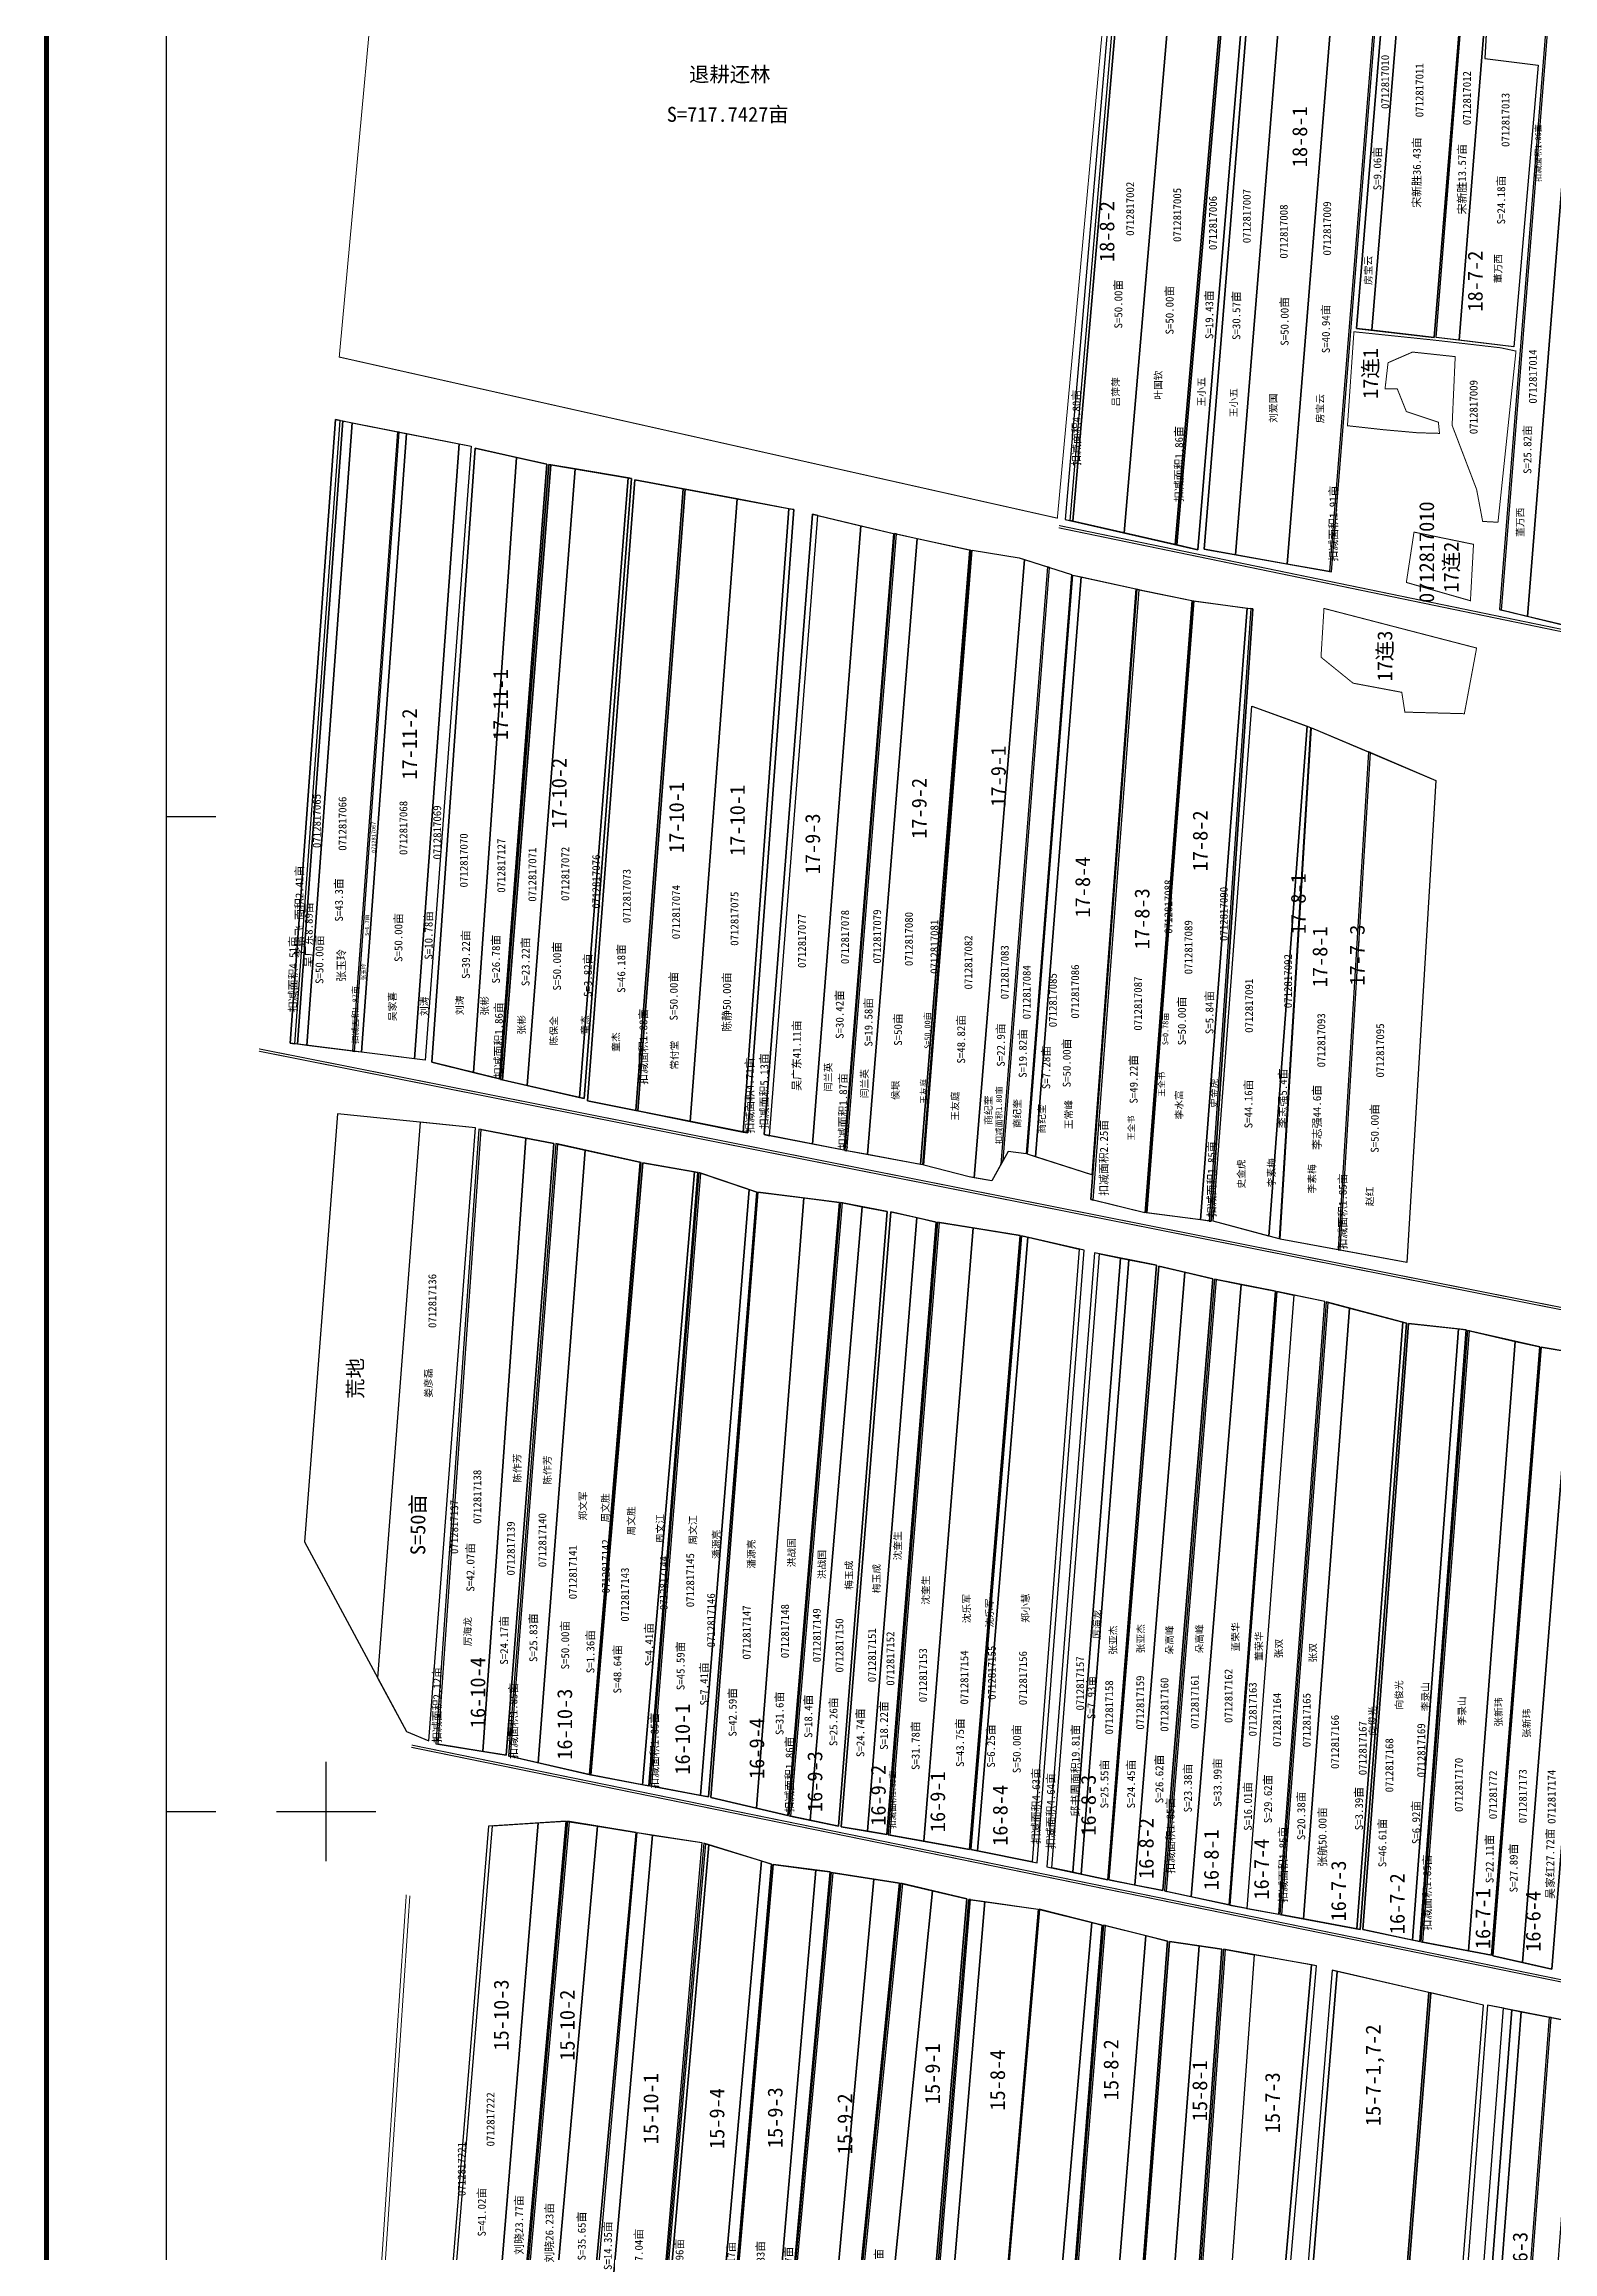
# Model space of a CAD drawing. Extents: x 550643 to 555965, y 4983083 to 4988629.
# Drawn here: x 550716 to 552233, y 4984558 to 4986776 of the extents above; entities that cross this region are included whole.
import ezdxf
from ezdxf.enums import TextEntityAlignment as Align

# ---------------------------------------------------------------- set-up
doc = ezdxf.new("R2010")
doc.units = 0
doc.header["$LTSCALE"] = 10
for name, color, linetype in [('2021新职工', 7, 'CONTINUOUS'), ('2022年', 1, 'CONTINUOUS'), ('JMD', 6, 'CONTINUOUS'), ('TK', 7, 'CONTINUOUS'), ('四支', 7, 'CONTINUOUS'), ('地级编号', 1, 'CONTINUOUS'), ('扣减面积', 2, 'CONTINUOUS'), ('权属界限', 7, 'CONTINUOUS'), ('注记', 1, 'CONTINUOUS'), ('经营地', 6, 'CONTINUOUS'), ('职工姓名', 1, 'CONTINUOUS'), ('身份地', 1, 'CONTINUOUS'), ('身份地面积', 1, 'CONTINUOUS'), ('退耕还林', 7, 'CONTINUOUS')]:
    doc.layers.add(name, color=color, linetype=linetype)
doc.styles.add('宋体', font='SimSun.ttf')

msp = doc.modelspace()

# ---------------------------------------------------------------- linework, layer by layer
at = {"layer": '2021新职工', "color": 5, "linetype": 'Continuous', "flags": 128}
msp.add_lwpolyline([(551802.5, 4986934.8), (551805.5, 4986934.1), (551750.6, 4986296.6), (551747.7, 4986297.3)], close=True, dxfattribs=at)
at = {"layer": '2021新职工', "color": 4, "linetype": 'Continuous', "flags": 128}
for points in [[(551805.5, 4986934.1), (551856.8, 4986922.6), (551801.9, 4986284.9), (551750.6, 4986296.6)], [(551014.1, 4986397.9), (551016.6, 4986397.4), (550971, 4985771.1), (550968.5, 4985771.4)], [(551133.6, 4986374.4), (551145.8, 4986372), (551099.5, 4985755.1), (551088.7, 4985756.4)], [(551191.3, 4986360.6), (551149.6, 4986369.9), (551106.2, 4985753), (551147.9, 4985742.7)], [(551150, 4985687), (551094.6, 4985692.7), (551051.7, 4985134.3), (551080.7, 4985080.4), (551103, 4985071)], [(551155.7, 4985685.4), (551200.6, 4985676.8), (551157.3, 4985060.5), (551112.4, 4985067.8)], [(551777.3, 4985560.4), (551798.3, 4985556.2), (551750.4, 4984939), (551729.4, 4984943.6)], [(551798.3, 4985556.2), (551806.8, 4985554.5), (551758.8, 4984937.2), (551750.4, 4984939)], [(552149.2, 4985483.1), (552195.2, 4985472.5), (552148.3, 4984860), (552102.2, 4984868.8)], [(551783.2, 4984885.4), (551823.8, 4984875.3), (551774.3, 4984257.8), (551733.6, 4984266.9)], [(552163.4, 4984805.6), (552110.4, 4984817.8), (552061.3, 4984200.9), (552114.4, 4984188.5)]]:
    msp.add_lwpolyline(points, close=True, dxfattribs=at)
for points, elevation in [([(552138, 4985485), (552145.7, 4985484.2), (552099.2, 4984869.4), (552092, 4984870.9)], 285.9), ([(551769.4, 4984888.6), (551779.9, 4984886), (551730.6, 4984267.5), (551716.4, 4984270.1)], 286.1)]:
    msp.add_lwpolyline(points, close=True, dxfattribs=dict(at, elevation=elevation))
at = {"layer": '2021新职工', "color": 5, "linetype": 'Continuous', "elevation": 286.5, "flags": 128}
msp.add_lwpolyline([(552183.2, 4984802.4), (552191.7, 4984800.7), (552144.6, 4984184.4), (552136.2, 4984186.1)], close=True, dxfattribs=at)
at = {"layer": '2022年', "color": 4, "linetype": 'Continuous', "flags": 128}
for points, elevation in [([(552017.3, 4986888.4), (552059.5, 4986879.9), (552008.4, 4986246), (551965.8, 4986253.6)], 285.1), ([(552067.5, 4986879.4), (552082.8, 4986876.3), (552050.9, 4986488.5), (552035.5, 4986490.2)], 285.2), ([(551593.6, 4985596.8), (551613, 4985592.4), (551563.5, 4984976.8), (551544, 4984980.2)], 285.7), ([(551698.7, 4985578.6), (551705.3, 4985577.1), (551654.8, 4984960.5), (551648.1, 4984961.8)], 285.8), ([(552087.7, 4985490.6), (552138, 4985485), (552092, 4984870.9), (552041.9, 4984881.4)], 285.9)]:
    msp.add_lwpolyline(points, close=True, dxfattribs=dict(at, elevation=elevation))
for points in [[(552086.3, 4985551.8), (552019, 4985564.1), (552049.6, 4986064.1), (552115.3, 4986036.2)], [(551616.3, 4985592), (551650.2, 4985586.6), (551600.7, 4984970.2), (551566.8, 4984976.2)], [(551650.2, 4985586.6), (551697.5, 4985579), (551646.7, 4984962), (551600.7, 4984970.2)], [(552082.1, 4985491.7), (552085.8, 4985490.7), (552039.4, 4984881.6), (552035.9, 4984882.3)]]:
    msp.add_lwpolyline(points, close=True, dxfattribs=at)
at = {"layer": 'TK', "linetype": 'Continuous'}
for p, q in [((550839, 4986000), (550889, 4986000)), ((551000, 4984950), (551000, 4985050)), ((550839, 4985000), (550889, 4985000)), ((550950, 4985000), (551050, 4985000))]:
    msp.add_line(p, q, dxfattribs=at)
at = {"layer": 'TK', "linetype": 'Continuous', "const_width": 5, "flags": 128}
msp.add_lwpolyline([(550719, 4983266), (555959, 4983266), (555959, 4988506), (550719, 4988506)], close=True, dxfattribs=at)
at = {"layer": 'TK', "linetype": 'Continuous', "flags": 128}
msp.add_lwpolyline([(550839, 4983386), (555839, 4983386), (555839, 4988386), (550839, 4988386)], close=True, dxfattribs=at)
at = {"layer": '四支', "color": 4, "linetype": 'Continuous', "const_width": 1, "flags": 128}
for points, elevation in [([(552555.2, 4986120.9), (551736.2, 4986290)], 286.7), ([(552555.4, 4986123.3), (551736.5, 4986292.3)], 286.6), ([(552490.7, 4985454.8), (550932.3, 4985764.1)], 286.8), ([(552491, 4985457), (550932.5, 4985766.4)], 286.9), ([(552449.6, 4984786.3), (551085.5, 4985064.6)], 287.3), ([(552449.8, 4984788.5), (551086, 4985066.8)], 287.3), ([(551045.7, 4984397.8), (551080.5, 4984916.6)], 289.4), ([(551049.3, 4984397), (551084.1, 4984915.6)], 288.7)]:
    msp.add_lwpolyline(points, dxfattribs=dict(at, elevation=elevation))
at = {"layer": '扣减面积', "color": 3, "linetype": 'Continuous', "flags": 128}
for points in [[(551802.5, 4986934.8), (551797.6, 4986935.9), (551742.8, 4986298.4), (551747.7, 4986297.3)], [(551908, 4986911), (551909.9, 4986910.6), (551855.1, 4986272.8), (551853.2, 4986273.2)], [(552061.5, 4986879.5), (552059.5, 4986879.9), (552008.4, 4986246), (552010.3, 4986245.6)], [(552232.6, 4986850.5), (552230.7, 4986851), (552179.4, 4986207.8), (552181.3, 4986207.4)], [(551014.1, 4986397.9), (551009.4, 4986398.8), (550963.7, 4985772), (550968.5, 4985771.4)], [(551073.5, 4986386.2), (551071.6, 4986386.6), (551026.3, 4985764.2), (551028.3, 4985763.9)], [(551225.8, 4986353.3), (551223.8, 4986353.6), (551175.3, 4985735.7), (551177.3, 4985735.3)], [(551360.7, 4986328.8), (551358.7, 4986329.2), (551311.3, 4985704.4), (551313.2, 4985704)], [(551470, 4986308.3), (551465, 4986309.2), (551419, 4985682.8), (551423.9, 4985681.9)], [(551494.2, 4986302.4), (551488.8, 4986303.6), (551440.1, 4985680.2), (551445.5, 4985679.1)], [(551573.2, 4986283.9), (551571.3, 4986284.3), (551521.4, 4985664.4), (551523.4, 4985664)], [(551726.9, 4986250.1), (551725, 4986250.7), (551678.1, 4985650.1), (551680.4, 4985654.4)], [(551817.1, 4986227.8), (551814.7, 4986228.3), (551768.5, 4985615.1), (551770.9, 4985614.5)], [(551931.3, 4986208.7), (551929.3, 4986208.9), (551887.6, 4985593.4), (551889.6, 4985593.2)], [(552049.6, 4986064.1), (552047.6, 4986064.9), (552017, 4985564.5), (552019, 4985564.1)], [(551155.7, 4985685.4), (551153.5, 4985685.8), (551110.1, 4985068.1), (551112.4, 4985067.8)], [(551232.7, 4985670.8), (551230.7, 4985671.2), (551183.4, 4985055.9), (551185.4, 4985055.4)], [(551376.7, 4985641.6), (551374.7, 4985642.2), (551325.3, 4985025.8), (551327.3, 4985025.4)], [(551519, 4985611.6), (551517.1, 4985612), (551465.1, 4984995.7), (551467.1, 4984995.3)], [(551616.3, 4985592), (551614.3, 4985592.3), (551564.8, 4984976.5), (551566.8, 4984976.2)], [(551761.8, 4985564.1), (551756.9, 4985565.2), (551709.6, 4984949.6), (551714.6, 4984948.6)], [(551777.3, 4985560.4), (551772.3, 4985561.4), (551724.4, 4984944.6), (551729.4, 4984943.6)], [(551894.8, 4985534.5), (551892.8, 4985534.9), (551842.6, 4984920.2), (551844.6, 4984919.8)], [(552007, 4985511.6), (552005, 4985512.1), (551958.4, 4984896.6), (551960.4, 4984896.2)], [(552149.2, 4985483.1), (552147.2, 4985483.5), (552100.2, 4984869.2), (552102.2, 4984868.8)], [(551167.2, 4984985.6), (551163.2, 4984985.4), (551114.5, 4984390.1), (551118.4, 4984389.3)], [(551244.5, 4984989.8), (551242.6, 4984990.2), (551188, 4984376.4), (551189.9, 4984376)], [(551381.5, 4984967.7), (551379.6, 4984968.3), (551325.2, 4984351.2), (551327.1, 4984350.8)], [(551509.6, 4984938.6), (551507.6, 4984938.9), (551451.5, 4984326.5), (551453.4, 4984326.1)], [(551579.6, 4984927.5), (551577.6, 4984928), (551515.6, 4984313.8), (551517.6, 4984313.5)], [(551647.7, 4984911.5), (551645.8, 4984911.8), (551594.7, 4984302.7), (551596.7, 4984302)], [(551783.2, 4984885.4), (551781.3, 4984885.8), (551731.6, 4984267.3), (551733.6, 4984266.9)], [(551903.8, 4984861.3), (551901.8, 4984861.7), (551857.4, 4984244.7), (551859.3, 4984244.3)], [(551995.5, 4984845.1), (551990.5, 4984846), (551936.5, 4984226.2), (551941.4, 4984225)], [(552016, 4984839.4), (552011.1, 4984840.6), (551960.4, 4984224.4), (551965.4, 4984223.2)], [(552110.4, 4984817.8), (552108.4, 4984818.2), (552059.4, 4984201.3), (552061.3, 4984200.9)], [(552231.2, 4984792.9), (552229.3, 4984793.3), (552182.2, 4984177), (552184.2, 4984176.6)]]:
    msp.add_lwpolyline(points, close=True, dxfattribs=at)
at = {"layer": '权属界限', "linetype": 'Continuous'}
for p, q in [((552115.5, 4986481.1, 285.4), (552145.9, 4986863.3, 285.4)), ((552170.1, 4986859.5, 285.4), (552164.6, 4986761.5, 285.4)), ((552164.6, 4986761.5, 285.4), (552218.1, 4986754.8, 285.4)), ((552218.1, 4986754.8, 285.4), (552193.8, 4986472, 285.4)), ((552193.8, 4986472, 285.4), (552115.5, 4986481.1, 285.4))]:
    msp.add_line(p, q, dxfattribs=at)
at = {"layer": '权属界限', "linetype": 'Continuous', "flags": 128}
for points, elevation in [([(551928.9, 4986906.3), (551797.6, 4986935.9), (551742.8, 4986298.4), (551876, 4986268)], 284.9), ([(552061.5, 4986879.5), (551934.2, 4986905.1), (551882.5, 4986268.6), (552010.3, 4986245.6)], 285.1), ([(552144.7, 4986863.6), (552067.5, 4986879.4), (552035.5, 4986490.2), (552113.6, 4986481.3)], 285.2), ([(552179.4, 4986207.8), (552271.9, 4986185.5), (552326.6, 4986825.7), (552230.7, 4986851)], 285.8), ([(551009.4, 4986398.8), (551145.8, 4986372), (551099.5, 4985755.1), (550963.7, 4985772)], 285.1), ([(551149.6, 4986369.9), (551221.9, 4986353.9), (551174.1, 4985736.2), (551106.2, 4985753)], 285.1), ([(551223.8, 4986353.6), (551306.9, 4986339.5), (551259.2, 4985716.4), (551175.3, 4985735.7)], 285.1), ([(551310.1, 4986338.3), (551470, 4986308.3), (551423.9, 4985681.9), (551262.7, 4985714.1)], 285.2), ([(551488.8, 4986303.6), (551570.2, 4986284.4), (551520.3, 4985664.6), (551440.1, 4985680.2)], 285.4), ([(551571.3, 4986284.3), (551647.5, 4986267.7), (551599.2, 4985649.9), (551521.4, 4985664.4)], 285.2), ([(551649.3, 4986267.4), (551696.6, 4986259.8), (551749, 4986243), (551703.5, 4985661.1), (551685.3, 4985663.4), (551669.2, 4985633.9), (551646.1, 4985637.7), (551600.6, 4985649.4)], 285.3), ([(551750.6, 4986242.5), (551813.7, 4986228.8), (551769.7, 4985639.7), (551705, 4985660.5)], 285.2), ([(551750.6, 4986242.5), (551813.7, 4986228.8), (551769.7, 4985639.7), (551705, 4985660.5)], 285.2), ([(551814.7, 4986228.3), (551870.2, 4986217), (551822.8, 4985601.6), (551768.5, 4985615.1)], 285.4), ([(551871.2, 4986216.6), (551931.3, 4986208.7), (551889.6, 4985593.2), (551824.2, 4985601.6)], 285.4), ([(551930.4, 4986110.9), (551989.3, 4986089.4), (551958, 4985575.5), (551891.4, 4985593.3)], 285.4), ([(551990.5, 4986089.1), (552115.3, 4986036.2), (552086.3, 4985551.8), (551959, 4985575.2)], 285.3), ([(551150, 4985687), (551011.2, 4985701.2), (550978.2, 4985271.1), (551080.7, 4985080.4), (551103, 4985071)], 285.5), ([(551228.7, 4985671.4), (551153.5, 4985685.8), (551110.1, 4985068.1), (551180.9, 4985056.7)], 285.7), ([(551316.6, 4985652.2), (551230.7, 4985671.2), (551183.4, 4985055.9), (551265.8, 4985036.9)], 285.6), ([(551373.4, 4985642.3), (551318.3, 4985651.8), (551266, 4985036.8), (551324.2, 4985025.8)], 285.7), ([(551432.8, 4985622.5), (551374.7, 4985642.2), (551325.3, 4985025.8), (551384.2, 4985014.7)], 285.6), ([(551516, 4985612.1), (551434, 4985622.3), (551386.7, 4985014), (551464, 4984996.1)], 285.7), ([(551564, 4985602.9), (551517.1, 4985612), (551465.1, 4984995.7), (551515, 4984985.3)], 285.7), ([(551613, 4985592.4), (551567.4, 4985602.7), (551517.7, 4984984.7), (551563.5, 4984976.8)], 285.7), ([(551697.5, 4985579), (551614.3, 4985592.3), (551564.8, 4984976.5), (551646.7, 4984962)], 285.8), ([(551761.8, 4985564.1), (551698.7, 4985578.6), (551648.1, 4984961.8), (551714.6, 4984948.6)], 285.8), ([(551834.4, 4985549), (551772.3, 4985561.4), (551724.4, 4984944.6), (551785.5, 4984931.5)], 285.8), ([(551891.3, 4985535.2), (551837, 4985547.9), (551786.6, 4984931.3), (551841, 4984920.6)], 285.9), ([(551954.2, 4985522.9), (551892.8, 4985534.9), (551842.6, 4984920.2), (551907.5, 4984906.2)], 285.8), ([(552003.7, 4985512.4), (551955.5, 4985522.6), (551908.4, 4984905.8), (551957.5, 4984896.9)], 285.9), ([(552085.8, 4985490.7), (552005, 4985512.1), (551958.4, 4984896.6), (552039.4, 4984881.6)], 285.9), ([(552145.7, 4985484.2), (552087.7, 4985490.6), (552041.9, 4984881.4), (552099.2, 4984869.4)], 285.9), ([(552219.7, 4985466.9), (552147.2, 4985483.5), (552100.2, 4984869.2), (552171.2, 4984855.6)], 286), ([(552280.9, 4985456.7), (552221.3, 4985466.6), (552172.6, 4984855.1), (552232, 4984841.6)], 286.1), ([(551241.1, 4984990.3), (551163.2, 4984985.4), (551114.5, 4984390.1), (551186.7, 4984377)], 285.9), ([(551311.5, 4984978.9), (551242.6, 4984990.2), (551188, 4984376.4), (551254.7, 4984361.5)], 286), ([(551324.2, 4984351.3), (551258.1, 4984360.8), (551312.7, 4984978.8), (551377.5, 4984968.8)], 286.6), ([(551447.5, 4984947.3), (551379.6, 4984968.3), (551325.2, 4984351.2), (551395.3, 4984336.8)], 286), ([(551506.4, 4984939.3), (551449.1, 4984946.8), (551396.6, 4984336.5), (551450.8, 4984326.6)], 286), ([(551576.4, 4984928.1), (551507.6, 4984938.9), (551451.5, 4984326.5), (551514.6, 4984314)], 286), ([(551643.8, 4984912.2), (551577.6, 4984928), (551515.6, 4984313.8), (551592.7, 4984303.1)], 286), ([(551662.5, 4984279.9), (551594.7, 4984302.7), (551645.8, 4984911.8), (551715.7, 4984901.8)], 286.5), ([(551779.9, 4984886), (551716.6, 4984901.8), (551663.3, 4984279.6), (551730.6, 4984267.5)], 286.1), ([(551845.6, 4984869.9), (551781.3, 4984885.8), (551731.6, 4984267.3), (551798.9, 4984252.4)], 286), ([(551900.3, 4984861.7), (551847.5, 4984869.5), (551800.1, 4984252.1), (551856.1, 4984244.9)], 286.1), ([(551995.5, 4984845.1), (551901.8, 4984861.7), (551857.4, 4984244.7), (551941.4, 4984225)], 286), ([(552163.4, 4984805.6), (552011.1, 4984840.6), (551960.4, 4984224.4), (552114.4, 4984188.5)], 286.2), ([(552298.7, 4984779.6), (552167.2, 4984805.5), (552120.2, 4984189.2), (552251.2, 4984163.3)], 286.5)]:
    msp.add_lwpolyline(points, close=True, dxfattribs=dict(at, elevation=elevation))
at = {"layer": '经营地', "color": 5, "const_width": 1}
for points, elevation in [([(552117.9, 4986396.1), (552085.7, 4986406.8), (552076.5, 4986429.8), (552064.3, 4986429.8), (552067.3, 4986455.9), (552091.9, 4986466.6), (552134.8, 4986462), (552131.7, 4986393), (552156.3, 4986328.6), (552162.4, 4986296.4), (552177.8, 4986295.6), (552195.9, 4986467.6), (552180.4, 4986470.9), (552113.8, 4986478.6), (552033, 4986487), (552026.5, 4986392.6), (552061.4, 4986388.7), (552097, 4986385.5), (552119, 4986384.9), (552117.9, 4986396.1)], 10), ([(552093.4, 4986285.7), (552085.7, 4986235.1), (552150.1, 4986216.7), (552153.2, 4986273.4), (552093.4, 4986285.7)], 11), ([(552002.9, 4986209), (551999.9, 4986160), (552032.1, 4986133.9), (552081.1, 4986124.7), (552084.2, 4986104.8), (552144, 4986103.2), (552156.3, 4986169.2), (552002.9, 4986209)], 12)]:
    msp.add_lwpolyline(points, dxfattribs=dict(at, elevation=elevation))
at = {"layer": '经营地', "color": 5, "linetype": 'Continuous', "flags": 128}
for points in [[(552108.4, 4984818.2), (552016, 4984839.4), (551965.4, 4984223.2), (552059.4, 4984201.3)], [(552183.2, 4984802.4), (552167.2, 4984805.5), (552120.2, 4984189.2), (552136.2, 4984186.1)]]:
    msp.add_lwpolyline(points, close=True, dxfattribs=at)
at = {"layer": '身份地', "color": 1, "linetype": 'Continuous', "flags": 128}
for points in [[(551856.8, 4986922.6), (551908, 4986911), (551853.2, 4986273.2), (551801.9, 4986284.9)], [(551909.9, 4986910.6), (551928.9, 4986906.3), (551876, 4986268), (551855.1, 4986272.8)], [(552232.6, 4986850.5), (552258.8, 4986843.6), (552207.6, 4986201), (552181.3, 4986207.4)], [(552258.8, 4986843.6), (552309.7, 4986830.1), (552258.5, 4986188.7), (552207.6, 4986201)], [(551016.6, 4986397.4), (551026, 4986395.6), (550980.4, 4985769.9), (550971, 4985771.1)], [(551026, 4986395.6), (551071.6, 4986386.6), (551026.3, 4985764.2), (550980.4, 4985769.9)], [(551073.5, 4986386.2), (551080.6, 4986384.8), (551035.4, 4985763.1), (551028.3, 4985763.9)], [(551080.6, 4986384.8), (551133.6, 4986374.4), (551088.7, 4985756.4), (551035.4, 4985763.1)], [(551221.9, 4986353.9), (551191.3, 4986360.6), (551147.9, 4985742.7), (551174.1, 4985736.2)], [(551250.4, 4986349.1), (551225.8, 4986353.3), (551177.3, 4985735.3), (551201.9, 4985729.6)], [(551303.4, 4986340.1), (551250.4, 4986349.1), (551201.9, 4985729.6), (551254.6, 4985717.5)], [(551306.9, 4986339.5), (551303.4, 4986340.1), (551254.6, 4985717.5), (551259.2, 4985716.4)], [(551358.7, 4986329.2), (551310.1, 4986338.3), (551262.7, 4985714.1), (551311.3, 4985704.4)], [(551413.2, 4986319), (551360.7, 4986328.8), (551313.2, 4985704), (551365.8, 4985693.5)], [(551465, 4986309.2), (551413.2, 4986319), (551365.8, 4985693.5), (551419, 4985682.8)], [(551494.2, 4986302.4), (551537.4, 4986292.1), (551488.9, 4985670.7), (551445.5, 4985679.1)], [(551537.4, 4986292.1), (551570.2, 4986284.4), (551520.3, 4985664.6), (551488.9, 4985670.7)], [(551573.2, 4986283.9), (551593.9, 4986279.4), (551544.1, 4985660.2), (551523.4, 4985664)], [(551593.9, 4986279.4), (551646.9, 4986267.8), (551597.2, 4985650.3), (551544.1, 4985660.2)], [(551646.9, 4986267.8), (551647.5, 4986267.7), (551599.2, 4985649.9), (551597.2, 4985650.3)], [(551726.9, 4986250.1), (551749, 4986243), (551703.5, 4985661.1), (551685.3, 4985663.4), (551680.4, 4985654.4)], [(551817.1, 4986227.8), (551870.2, 4986217), (551822.8, 4985601.6), (551770.9, 4985614.5)], [(551200.6, 4985676.8), (551228.7, 4985671.4), (551180.9, 4985056.7), (551157.3, 4985060.5)], [(551232.7, 4985670.8), (551260.2, 4985664.7), (551212.9, 4985049.1), (551185.4, 4985055.4)], [(551260.2, 4985664.7), (551315.2, 4985652.6), (551264.4, 4985037.2), (551212.9, 4985049.1)], [(551376.7, 4985641.6), (551425, 4985625.2), (551376.2, 4985016.2), (551327.3, 4985025.4)], [(551425, 4985625.2), (551432.8, 4985622.5), (551384.2, 4985014.7), (551376.2, 4985016.2)], [(551519, 4985611.6), (551538.6, 4985607.8), (551486.6, 4984991.2), (551467.1, 4984995.3)], [(551538.6, 4985607.8), (551564, 4985602.9), (551515, 4984985.3), (551486.6, 4984991.2)], [(551806.8, 4985554.5), (551834.4, 4985549), (551785.5, 4984931.5), (551758.8, 4984937.2)], [(551894.8, 4985534.5), (551919.8, 4985529.6), (551869.5, 4984914.4), (551844.6, 4984919.8)], [(551919.8, 4985529.6), (551954.2, 4985522.9), (551907.5, 4984906.2), (551869.5, 4984914.4)], [(552003.7, 4985512.4), (551972.6, 4985519), (551925.4, 4984902.7), (551957.5, 4984896.9)], [(552007, 4985511.6), (552028.6, 4985505.8), (551982.2, 4984892.2), (551960.4, 4984896.2)], [(552028.6, 4985505.8), (552082.1, 4985491.7), (552035.9, 4984882.3), (551982.2, 4984892.2)], [(552195.2, 4985472.5), (552219.7, 4985466.9), (552171.2, 4984855.6), (552148.3, 4984860)], [(551167.2, 4984985.6), (551212.9, 4984988.6), (551163.2, 4984381.2), (551118.4, 4984389.3)], [(551212.9, 4984988.6), (551241.1, 4984990.3), (551186.7, 4984377), (551163.2, 4984381.2)], [(551244.5, 4984989.8), (551272.6, 4984985.3), (551217.8, 4984369.7), (551189.9, 4984376)], [(551272.6, 4984985.3), (551311.5, 4984978.9), (551254.7, 4984361.5), (551217.8, 4984369.7)], [(551381.5, 4984967.7), (551384.6, 4984966.7), (551330.3, 4984350.2), (551327.1, 4984350.8)], [(551384.6, 4984966.7), (551437.5, 4984950.4), (551383.6, 4984339.2), (551330.3, 4984350.2)], [(551437.5, 4984950.4), (551447.5, 4984947.3), (551395.3, 4984336.8), (551383.6, 4984339.2)], [(551509.6, 4984938.6), (551550.4, 4984932.2), (551494, 4984318.1), (551453.4, 4984326.1)], [(551550.4, 4984932.2), (551576.4, 4984928.1), (551514.6, 4984314), (551494, 4984318.1)], [(551579.6, 4984927.5), (551609.5, 4984920.4), (551547.8, 4984309.3), (551517.6, 4984313.5)], [(551609.5, 4984920.4), (551643.8, 4984912.2), (551592.7, 4984303.1), (551547.8, 4984309.3)], [(551647.7, 4984911.5), (551661.9, 4984909.5), (551610.7, 4984297.3), (551596.7, 4984302)], [(551661.9, 4984909.5), (551715.7, 4984901.8), (551662.5, 4984279.9), (551610.7, 4984297.3)], [(551823.8, 4984875.3), (551845.6, 4984869.9), (551798.9, 4984252.4), (551774.3, 4984257.8)], [(551903.8, 4984861.3), (551932.8, 4984856.2), (551888.3, 4984237.5), (551859.3, 4984244.3)], [(551990.5, 4984846), (551932.8, 4984856.2), (551888.3, 4984237.5), (551936.5, 4984226.2)], [(552231.2, 4984792.9), (552256.5, 4984787.9), (552209.4, 4984171.6), (552184.2, 4984176.6)]]:
    msp.add_lwpolyline(points, close=True, dxfattribs=at)
for points, elevation in [([(551934.2, 4986905.1), (551965.7, 4986898.8), (551914.1, 4986262.9), (551882.5, 4986268.6)], 285.1), ([(551965.7, 4986898.8), (552017.3, 4986888.4), (551965.8, 4986253.6), (551914.1, 4986262.9)], 285.1), ([(552082.8, 4986876.3), (552144.7, 4986863.6), (552113.6, 4986481.3), (552050.9, 4986488.5)], 285.2), ([(552145.9, 4986863.3), (552169.3, 4986859.6), (552138.9, 4986478.4), (552115.5, 4986481.1)], 285.4), ([(552169.3, 4986859.6), (552170.1, 4986859.5), (552164.6, 4986761.5), (552218.1, 4986754.8), (552193.8, 4986472), (552138.9, 4986478.4)], 285.4), ([(551649.3, 4986267.4), (551696.6, 4986259.8), (551725, 4986250.7), (551678.1, 4985650.1), (551669.2, 4985633.9), (551646.1, 4985637.7), (551600.6, 4985649.4)], 285.3), ([(551649.3, 4986267.4), (551696.6, 4986259.8), (551701.8, 4986258.1), (551651.3, 4985636.9), (551646.1, 4985637.7), (551600.6, 4985649.4)], 285.3), ([(551701.8, 4986258.1), (551725, 4986250.7), (551678.1, 4985650.1), (551669.2, 4985633.9), (551651.3, 4985636.9)], 285.3), ([(551750.6, 4986242.5), (551758.8, 4986240.7), (551713.1, 4985657.8), (551705, 4985660.5)], 285.2), ([(551758.8, 4986240.7), (551813.7, 4986228.8), (551769.7, 4985639.7), (551713.1, 4985657.8)], 285.2), ([(551871.2, 4986216.6), (551872, 4986216.5), (551825, 4985601.5), (551824.2, 4985601.6)], 285.4), ([(551872, 4986216.5), (551925.7, 4986209.4), (551878.7, 4985594.6), (551825, 4985601.5)], 285.4), ([(551925.7, 4986209.4), (551929.3, 4986208.9), (551887.6, 4985593.4), (551878.7, 4985594.6)], 285.4), ([(551930.4, 4986110.9), (551986, 4986090.6), (551947.5, 4985578.3), (551891.4, 4985593.3)], 285.4), ([(551986, 4986090.6), (551989.3, 4986089.4), (551958, 4985575.5), (551947.5, 4985578.3)], 285.4), ([(551990.5, 4986089.1), (552047.6, 4986064.9), (552017, 4985564.5), (551959, 4985575.2)], 285.3), ([(551318.3, 4985651.8), (551370.2, 4985642.9), (551317.9, 4985027), (551266, 4985036.8)], 285.7), ([(551370.2, 4985642.9), (551373.4, 4985642.3), (551324.2, 4985025.8), (551317.9, 4985027)], 285.7), ([(551434, 4985622.3), (551480, 4985616.6), (551432.4, 4985003.4), (551386.7, 4985014)], 285.7), ([(551480, 4985616.6), (551516, 4985612.1), (551464, 4984996.1), (551432.4, 4985003.4)], 285.7), ([(551567.4, 4985602.7), (551593.6, 4985596.8), (551544, 4984980.2), (551517.7, 4984984.7)], 285.7), ([(551705.3, 4985577.1), (551756.9, 4985565.2), (551709.6, 4984949.6), (551654.8, 4984960.5)], 285.8), ([(551837, 4985547.9), (551862.9, 4985541.9), (551812.7, 4984926.2), (551786.6, 4984931.3)], 285.9), ([(551862.9, 4985541.9), (551891.3, 4985535.2), (551841, 4984920.6), (551812.7, 4984926.2)], 285.9), ([(551955.5, 4985522.6), (551972.6, 4985519), (551925.4, 4984902.7), (551908.4, 4984905.8)], 285.9), ([(552221.3, 4985466.6), (552251.3, 4985461.6), (552202.4, 4984848.4), (552172.6, 4984855.1)], 286.1), ([(552251.3, 4985461.6), (552280.9, 4985456.7), (552232, 4984841.6), (552202.4, 4984848.4)], 286.1), ([(551312.7, 4984978.8), (551328, 4984976.4), (551273.4, 4984358.6), (551258.1, 4984360.8)], 286.6), ([(551328, 4984976.4), (551377.5, 4984968.8), (551324.2, 4984351.3), (551273.4, 4984358.6)], 286.6), ([(551449.1, 4984946.8), (551492.1, 4984941.2), (551439.4, 4984328.7), (551396.6, 4984336.5)], 286), ([(551492.1, 4984941.2), (551506.4, 4984939.3), (551450.8, 4984326.6), (551439.4, 4984328.7)], 286), ([(551716.6, 4984901.8), (551716.8, 4984901.7), (551663.5, 4984279.6), (551663.3, 4984279.6)], 286.1), ([(551716.8, 4984901.7), (551769.4, 4984888.6), (551716.4, 4984270.1), (551663.5, 4984279.6)], 286.1), ([(551847.5, 4984869.5), (551877.6, 4984865.1), (551830.1, 4984248.2), (551800.1, 4984252.1)], 286.1), ([(551877.6, 4984865.1), (551900.3, 4984861.7), (551856.1, 4984244.9), (551830.1, 4984248.2)], 286.1), ([(552191.7, 4984800.7), (552201.2, 4984798.8), (552154.2, 4984182.5), (552144.6, 4984184.4)], 286.5), ([(552201.2, 4984798.8), (552229.3, 4984793.3), (552182.2, 4984177), (552154.2, 4984182.5)], 286.5)]:
    msp.add_lwpolyline(points, close=True, dxfattribs=dict(at, elevation=elevation))
for points in [[(551073.5, 4986386.2), (551145.8, 4986372), (551099.5, 4985755.1)], [(551726.9, 4986250.1), (551749, 4986243), (551703.5, 4985661.1), (551685.3, 4985663.4)]]:
    msp.add_lwpolyline(points, dxfattribs=at)
at = {"layer": '身份地', "color": 1, "linetype": 'Continuous', "elevation": 285.3, "flags": 128}
msp.add_lwpolyline([(551649.3, 4986267.4), (551696.6, 4986259.8), (551701.8, 4986258.1)], dxfattribs=at)
at = {"layer": '退耕还林', "color": 3, "linetype": 'Continuous', "const_width": 1, "flags": 128}
msp.add_lwpolyline([(551072.9, 4987111), (551794.8, 4986949.1), (551734.9, 4986299.7), (551013.1, 4986461.6)], close=True, dxfattribs=at)

# ---------------------------------------------------------------- texts
at = {"layer": '2021新职工', "color": 4, "linetype": 'Continuous', "style": '宋体'}
for s, height, p in [('S=50.00亩', 8, (551795.9, 4986514.8)), ('吕萍萍 ', 7, (551793.5, 4986429, -286.5)), ('李鹏飞 面积2.41亩', 8, (550972.8, 4985904.2)), ('S=10.78亩', 8, (551102.6, 4985880.6)), ('S=39.22亩', 8, (551140.1, 4985861.2)), ('刘涛', 7, (551098.4, 4985809.2)), ('刘涛', 7, (551134, 4985810.2)), ('娄彦磊', 7, (551102.5, 4985430.5)), ('S=50亩', 15, (551091.8, 4985288.3)), ('S=42.07亩', 8, (551144.7, 4985245.5)), ('厉海龙 ', 7, (551774.4, 4985190.5)), ('厉海龙 ', 7, (551142, 4985183.2)), ('S=7.93亩', 8, (551768.8, 4985114.7)), ('李录山', 7, (552104.6, 4985115.5)), ('李录山', 7, (552141.4, 4985101)), ('邱书周面积19.81亩', 8, (551753, 4985041.2)), ('S=6.92亩', 8, (552095.2, 4984989.1))]:
    msp.add_text(s, height=height, rotation=90, dxfattribs=at).set_placement(p, align=Align.MIDDLE)
at = {"layer": '2022年', "color": 4, "linetype": 'Continuous', "style": '宋体'}
for s, p in [('房宝云', (552047.2, 4986548.7, -286.5)), ('房宝云', (551998.8, 4986409.8, -286.5)), ('赵红', (552048.7, 4985618.1)), ('沈奎生', (551574.1, 4985267.1)), ('沈奎生', (551602.3, 4985222.5)), ('沈乐军', (551643.6, 4985203.9)), ('沈乐军', (551666.6, 4985199.6)), ('向俊光', (552078.1, 4985117.2)), ('向俊光', (552051.5, 4985091.1))]:
    msp.add_text(s, height=7, rotation=90, dxfattribs=at).set_placement(p, align=Align.MIDDLE)
at = {"layer": 'JMD', "color": 1, "linetype": 'Continuous', "style": '宋体'}
for s, p in [('18-8-1  ', (551978.6, 4986693.2)), ('18-8-2  ', (551784.8, 4986597.9)), ('18-7-2  ', (552155, 4986548.1)), ('17-11-1  ', (551175.2, 4986122.6)), (' 17-11-2', (551083.7, 4986067.6)), ('17-9-1  ', (551675.7, 4986050.6)), ('17-10-2  ', (551234.2, 4986033.3)), ('17-10-1  ', (551352.2, 4986009.1)), ('17-9-2  ', (551596.1, 4986018.3)), ('17-8-2  ', (551878.5, 4985985.6)), ('17-8-4  ', (551760.4, 4985939.2)), ('17-8-3  ', (551820.1, 4985907.4, 285.4)), ('17-7-3  ', (552036.4, 4985870.8)), ('15-9-1   ', (551609.5, 4984751.9)), ('  15-8-4', (551674.9, 4984719.9)), ('15-8-2  ', (551788.9, 4984750.8)), ('15-10-1  ', (551326.4, 4984711.6)), ('15-8-1  ', (551878.1, 4984729.7)), ('15-7-3  ', (551951.2, 4984717.6)), ('15-9-4  ', (551392.8, 4984701.7)), ('15-9-3  ', (551451.3, 4984702.6)), ('15-9-2  ', (551521.4, 4984696.4))]:
    msp.add_text(s, height=15, rotation=90, dxfattribs=at).set_placement(p, align=Align.MIDDLE)
at = {"layer": 'JMD', "color": 6, "linetype": 'Continuous', "style": '宋体'}
for s, p in [('17连1', (552049.3, 4986445.1)), ('17连2', (552130.5, 4986250.5)), ('17连3', (552063.8, 4986161.2)), ('15-10-3  ', (551176, 4984805.8)), ('15-7-1,7-2', (552054.2, 4984735))]:
    msp.add_text(s, height=15, rotation=90, dxfattribs=at).set_placement(p, align=Align.MIDDLE)
at = {"layer": '地级编号', "color": 1, "linetype": 'Continuous', "style": '宋体'}
for s, height, p in [('0712817010', 8, (552064.4, 4986738.1)), ('0712817011', 8, (552098.9, 4986729.7)), ('0712817012', 8, (552146.6, 4986721.8)), ('0712817013', 8, (552185.4, 4986699.9)), ('0712817002', 8, (551808.1, 4986610.6)), ('0712817005', 8, (551855.4, 4986604.4)), ('0712817006', 8, (551891.3, 4986596.3)), ('0712817007', 8, (551925.3, 4986603.2)), ('0712817008', 8, (551962.5, 4986587.7)), ('0712817009', 8, (552006.1, 4986590.8)), ('0712817014', 8, (552212.9, 4986442)), ('0712817066', 8, (551016.4, 4985992.7)), ('0712817068', 8, (551077.6, 4985988.4)), ('0712817069', 8, (551111.6, 4985983.9)), ('0712817067', 4, (551047.7, 4985979)), ('0712817070', 8, (551138.3, 4985955.8)), ('0712817127', 8, (551176, 4985950.5)), ('0712817071', 8, (551207.2, 4985941.5)), ('0712817072', 8, (551240.3, 4985942.2)), ('0712817076', 8, (551271.4, 4985934.5)), ('0712817073', 8, (551302.1, 4985920)), ('0712817088', 8, (551846.5, 4985909.3)), ('0712817074', 8, (551351.7, 4985903.8)), ('0712817075', 8, (551410.4, 4985897.2)), ('0712817090', 8, (551902.2, 4985902)), ('0712817078', 8, (551521.5, 4985878.8)), ('0712817079', 8, (551553.8, 4985879.3)), ('0712817080', 8, (551585.7, 4985876.8)), ('0712817081', 8, (551611.3, 4985869)), ('0712817089', 8, (551866.7, 4985868.5)), ('0712817082', 8, (551645.5, 4985853.3)), ('0712817083', 8, (551682, 4985843.4)), ('0712817084', 8, (551704.1, 4985823.3)), ('0712817086', 8, (551752.8, 4985824)), ('0712817092', 8, (551966.8, 4985834.5)), ('0712817085', 8, (551730.4, 4985815.3)), ('0712817087', 8, (551816, 4985811.9)), ('0712817091', 8, (551927.6, 4985809.7)), ('0712817093', 8, (552000.2, 4985775)), ('0712817095', 8, (552059.4, 4985764.8)), ('0712817136', 8, (551106.7, 4985513.1)), ('0712817138', 8, (551151.9, 4985316.3)), ('0712817137', 8, (551128.7, 4985286)), ('0712817139', 8, (551185.6, 4985264.4)), ('0712817140', 8, (551217.3, 4985272.7)), ('0712817142', 8, (551281.1, 4985246.4)), ('0712817141', 8, (551247.9, 4985240.5)), ('0712817144', 8, (551339.3, 4985229.6)), ('0712817145', 8, (551365.9, 4985232.5)), ('0712817143', 8, (551300.3, 4985218)), ('0712817146', 8, (551386.9, 4985192.2)), ('0712817147', 8, (551422.6, 4985180)), ('0712817148', 8, (551461.1, 4985181.3)), ('0712817149', 8, (551493.1, 4985177.1)), ('0712817150', 8, (551515.9, 4985166.9)), ('0712817151', 8, (551548.6, 4985157.1)), ('0712817152', 8, (551567.1, 4985153.7)), ('0712817153', 8, (551599.9, 4985137)), ('0712817154', 8, (551641.4, 4985134.8)), ('0712817155', 8, (551669.1, 4985139.5)), ('0712817156', 8, (551700.4, 4985134.1)), ('0712817159', 8, (551818.2, 4985109.5)), ('0712817161', 8, (551873, 4985110.3)), ('0712817162', 8, (551907, 4985116.2)), ('0712817158', 8, (551787, 4985104.7)), ('0712817160', 8, (551842.6, 4985107.4)), ('0712817163', 8, (551931.3, 4985102.7)), ('0712817164', 8, (551955.7, 4985092.2)), ('0712817165', 8, (551985.5, 4985091.9)), ('0712817166', 8, (552014, 4985070)), ('0712817167', 8, (552041.8, 4985063.7)), ('0712817168', 8, (552068.6, 4985046.5)), ('0712817169', 8, (552100.7, 4985061.5)), ('0712817170', 8, (552138.5, 4985026.8)), ('071281772', 8, (552172.9, 4985016.8)), ('0712817173', 8, (552202.7, 4985015.4)), ('0712817174', 8, (552231.7, 4985014.8)), ('0712817222', 8, (551165.2, 4984690.7)), ('0712817221', 8, (551136.2, 4984640.8))]:
    msp.add_text(s, height=height, rotation=90, dxfattribs=at).set_placement(p, align=Align.MIDDLE)
at = {"layer": '地级编号', "color": 6, "linetype": 'Continuous', "style": '宋体'}
for s, height, p in [('0712817009', 8, (552153.3, 4986411.3)), ('0712817010', 15, (552106.2, 4986265.5, 11)), ('0712817065', 8, (550990.6, 4985995.4)), ('0712817077', 8, (551478.2, 4985874.9)), ('0712817157', 8, (551757.8, 4985128.8))]:
    msp.add_text(s, height=height, rotation=90, dxfattribs=at).set_placement(p, align=Align.MIDDLE)
at = {"layer": '扣减面积', "color": 3, "linetype": 'Continuous', "style": '宋体'}
for s, height, p in [('扣减面积1.86亩', 6, (552218, 4986666.6)), ('扣减面积4.80亩', 8, (551753.8, 4986390.5)), ('扣减面积1.86亩', 8, (551856.9, 4986354)), ('扣减面积1.91亩', 8, (552012.1, 4986294.3, -286.5)), ('扣减面积4.51亩', 8, (550966.5, 4985841.5)), ('扣减面积1.87亩', 6, (551029.1, 4985800.6)), ('扣减面积1.86亩', 8, (551173.2, 4985775.1)), ('扣减面积1.88亩', 8, (551318.5, 4985768.6)), ('扣减面积4.71亩', 8, (551425.5, 4985719.5)), ('扣减面积5.13亩', 8, (551440, 4985723.9)), ('扣减面积1.87亩', 8, (551519.3, 4985703.9)), ('扣减面积1.80亩', 6, (551676.1, 4985699.7)), ('扣减面积2.25亩', 8, (551781.4, 4985656.9)), ('扣减面积1.85亩', 8, (551889.8, 4985635.4)), ('扣减面积1.85亩', 8, (552021.5, 4985603.1, 285.9)), ('扣减面积2.12亩', 8, (551111.2, 4985107.1)), ('扣减面积1.85亩', 8, (551187.9, 4985091.3)), ('扣减面积1.85亩', 8, (551329.8, 4985061.2)), ('扣减面积1.86亩', 8, (551465.5, 4985037.3)), ('扣减面积1.85亩', 6, (551569.2, 4985012)), ('扣减面积4.63亩', 8, (551713.3, 4985005.5)), ('扣减面积4.64亩', 8, (551728.1, 4985000.5)), ('扣减面积1.85亩', 8, (551848.3, 4984975.7)), ('扣减面积1.85亩', 8, (551961.6, 4984946.7, 285.9)), ('扣减面积1.85亩', 8, (552106.3, 4984918.7))]:
    msp.add_text(s, height=height, rotation=90, dxfattribs=at).set_placement(p, align=Align.MIDDLE)
at = {"layer": '注记', "color": 1, "linetype": 'Continuous', "style": '宋体'}
for s, p in [('16-10-4  ', (551152.5, 4985129.7)), ('16-10-3  ', (551239.8, 4985098)), ('16-10-1 ', (551358.2, 4985077.9)), ('16-9-4  ', (551432.9, 4985073.6)), ('16-9-3  ', (551491.3, 4985040.3)), ('16-9-2  ', (551555, 4985026.5)), ('16-9-1  ', (551614.7, 4985020.1)), ('16-8-4  ', (551677.5, 4985006.4)), ('16-8-3  ', (551766.2, 4985016.6)), ('16-8-2  ', (551824.3, 4984973.1)), ('16-8-1  ', (551889.7, 4984961.8)), ('16-7-4  ', (551940.1, 4984952.4)), ('16-7-2  ', (552076.6, 4984917.6)), ('16-7-1  ', (552162.7, 4984902.6)), ('15-6-3  ', (552200.1, 4984557.2, 286.5))]:
    msp.add_text(s, height=15, rotation=90, dxfattribs=at).set_placement(p, align=Align.MIDDLE)
at = {"layer": '职工姓名', "color": 1, "linetype": 'Continuous', "style": '宋体'}
for s, height, p in [('董万西', 7, (552177.8, 4986550.5, -286.5)), ('叶国钦', 7, (551836.2, 4986433.4, -286.5)), ('王小五', 7, (551879.6, 4986426.6, -1.4)), ('王小五', 7, (551911.9, 4986415.8, -1.4)), ('刘爱国', 7, (551951.8, 4986410.2, -286.5)), ('董万西', 7, (552200, 4986295.5, -286.5)), ('张玉玲', 8, (551015, 4985850.2)), ('张玉玲', 4, (551037.4, 4985843.7)), ('吴家喜', 7, (551066.4, 4985809, -286.5)), ('张彬', 7, (551159.1, 4985809.7, -286.5)), ('张彬', 7, (551196.2, 4985790.6, -286.5)), ('童杰', 7, (551259.8, 4985790.5, -573)), ('陈保全', 7, (551228.5, 4985784.6, -286.5)), ('童杰', 7, (551291, 4985773.3, -573)), ('常付堂', 7, (551349.8, 4985760.1, -286.5)), ('闫兰英', 7, (551504.4, 4985737.9, -286.5)), ('闫兰英', 7, (551540.8, 4985731.4, -286.5)), ('侯垠', 7, (551572, 4985724.9, -286.5)), ('王友庭', 6, (551600.5, 4985723.8, 285.3)), ('王全书', 6, (551839.5, 4985730.8, 285.4)), ('史金虎', 7, (551892.3, 4985721.8, -1.1)), ('王友庭', 7, (551631.9, 4985709, 285.3)), ('商纪奎', 7, (551665.4, 4985704.8, -286.5)), ('商纪奎', 7, (551694.3, 4985701.3, -286.5)), ('王常峰', 7, (551746.1, 4985700.4, -286.5)), ('李水富', 7, (551857.1, 4985710.1, -286.5)), ('商纪奎', 7, (551719, 4985696.1, -286.5)), ('王全书', 6, (551808.9, 4985686.9, 285.4)), ('史金虎', 7, (551919.6, 4985640.7, -286.5)), ('李素梅', 7, (551949.9, 4985642, -1)), ('李素梅', 7, (551990.7, 4985635.8, -286.5))]:
    msp.add_text(s, height=height, rotation=90, dxfattribs=at).set_placement(p, align=Align.MIDDLE)
at = {"layer": '职工姓名', "linetype": 'Continuous', "style": '宋体'}
for s, p in [('陈作芳', (551191.8, 4985345)), ('陈作芳', (551222.1, 4985343.1)), ('郑文军', (551257.8, 4985307.1)), ('周文胜', (551280.4, 4985305.2)), ('周文胜', (551306.4, 4985292.1)), ('周文江', (551335.4, 4985284.3, -0.1)), ('周文江', (551368.4, 4985282.9, -0.1)), ('潘源亮', (551391.9, 4985268.5)), ('潘源亮', (551427.1, 4985258.7)), ('洪战国', (551467.6, 4985260.1)), ('洪战国', (551498.1, 4985248.2)), ('梅玉成', (551525.3, 4985237.6)), ('梅玉成', (551553, 4985234.1)), ('郑小慧', (551702.6, 4985204.5)), ('张亚杰', (551790.8, 4985172.3)), ('张亚杰', (551818.5, 4985173.7)), ('朵高峰', (551847.4, 4985172.4)), ('朵高峰', (551877.5, 4985173.6)), ('董荣华', (551913.8, 4985175.5)), ('董荣华', (551937.4, 4985166.2)), ('张双', (551957.4, 4985163.8, 285.9)), ('张双', (551991.7, 4985159.6, 285.9)), ('张新玮', (552178.2, 4985100)), ('张新玮', (552206.5, 4985088.6))]:
    msp.add_text(s, height=7, rotation=90, dxfattribs=at).set_placement(p, align=Align.MIDDLE)
at = {"layer": '身份地面积', "color": 1, "linetype": 'Continuous', "style": '宋体'}
for s, height, p in [('S=9.06亩', 8, (552056.3, 4986651)), ('宋新胜36.43亩', 8, (552095.9, 4986647.1)), ('宋新胜13.57亩', 8, (552141.4, 4986640.4)), ('S=24.18亩', 8, (552180.7, 4986619.4)), ('S=50.00亩', 8, (551847.4, 4986508.8)), ('S=19.43亩', 8, (551887.3, 4986504.2)), ('S=30.57亩', 8, (551914.5, 4986503.3)), ('S=50.00亩', 8, (551963, 4986497.5)), ('S=40.94亩', 8, (552004.5, 4986490)), ('S=25.82亩', 8, (552207.1, 4986368.7)), ('17-10-1  ', 15, (551413.4, 4986006.2)), ('17-9-3   ', 15, (551489, 4985987.7)), ('S=43.3亩', 8, (551012.5, 4985916.1)), ('17-8-1  ', 15, (551977.2, 4985922.5, 285.4)), ('吴广东8.89亩', 8, (550982.2, 4985881)), ('S=6.7亩', 4, (551040.8, 4985890.6)), ('S=50.00亩', 8, (551072.3, 4985878.3)), ('17-8-1  ', 15, (551998.9, 4985869.1)), ('S=50.00亩', 8, (550992.9, 4985856.2)), ('S=26.78亩', 8, (551170.3, 4985856.6)), ('S=23.22亩', 8, (551200.1, 4985854)), ('S=50.00亩', 8, (551231.7, 4985849.5)), ('S=46.18亩', 8, (551296.3, 4985847.2)), ('S=3.82亩', 8, (551262.7, 4985840.4)), ('S=50.00亩', 8, (551349, 4985819.4)), ('陈静50.00亩', 8, (551402.4, 4985813.5)), ('S=30.42亩', 8, (551515.8, 4985801)), ('S=5.84亩', 8, (551887.5, 4985803)), ('S=19.58亩', 8, (551544.8, 4985793.2)), ('S=50亩', 8, (551574.5, 4985785.9)), ('S=50.00亩', 6, (551604.1, 4985785)), ('S=48.82亩', 8, (551637.9, 4985776.1)), ('S=0.78亩', 6, (551843.3, 4985786.6)), ('S=50.00亩', 8, (551859.8, 4985794.5)), ('吴广东41.11亩', 8, (551472.7, 4985759.7)), ('S=22.9亩', 8, (551677.8, 4985770.3)), ('S=19.82亩', 8, (551699.8, 4985761.9)), ('S=7.28亩', 8, (551723.4, 4985747.7)), ('S=50.00亩', 8, (551744, 4985752.3)), ('S=49.22亩', 8, (551811.3, 4985735.9)), ('S=44.16亩', 8, (551926.7, 4985711.1)), ('李志强5.4亩', 8, (551961.4, 4985716.7, 285.4)), ('李志强44.6亩', 8, (551995.6, 4985697.5)), ('S=50.00亩', 8, (552053.6, 4985686.6)), ('S=24.17亩', 8, (551178.5, 4985172.1)), ('S=25.83亩', 8, (551207.9, 4985174.8)), ('S=50.00亩', 8, (551239.9, 4985167.3)), ('S=1.36亩', 8, (551265.3, 4985160.8)), ('S=4.41亩', 8, (551324.3, 4985167.8)), ('S=48.64亩', 8, (551292.4, 4985143.2)), ('S=45.59亩', 8, (551355.9, 4985146.5)), ('S=7.41亩', 8, (551379.6, 4985128.3)), ('S=42.59亩', 8, (551408.2, 4985099.8)), ('S=31.6亩', 8, (551455.4, 4985098.7)), ('S=18.4亩', 8, (551484.3, 4985095.8)), ('S=25.26亩', 8, (551509.5, 4985090.3)), ('S=24.74亩', 8, (551536.6, 4985079.3)), ('S=18.22亩', 8, (551560.3, 4985086.5)), ('S=31.78亩', 8, (551592.1, 4985066.3)), ('S=43.75亩', 8, (551636.8, 4985069.3)), ('S=6.25亩', 8, (551667.9, 4985065.9, 285.8)), ('S=50.00亩', 8, (551693.8, 4985063.1)), ('S=25.55亩', 8, (551781.9, 4985027.7)), ('S=24.45亩', 8, (551808.7, 4985027.7)), ('S=26.62亩', 8, (551837.1, 4985032.8)), ('S=23.38亩', 8, (551865.8, 4985023.7)), ('S=33.99亩', 8, (551895.6, 4985029.3)), ('S=16.01亩', 8, (551926.1, 4985005.3)), ('S=29.62亩', 8, (551946.3, 4985012.8)), ('S=3.39亩', 8, (552037.8, 4985003)), ('S=20.38亩', 8, (551979.7, 4984995.8)), ('张航50.00亩', 8, (552001.1, 4984974.5)), ('S=46.61亩', 8, (552061.3, 4984968.6)), ('吴家红27.72亩', 8, (552230, 4984947.7)), ('S=22.11亩', 8, (552169.1, 4984952.6)), ('S=27.89亩', 8, (552193.2, 4984943.3)), ('16-7-3  ', 15, (552017.6, 4984930.4)), ('16-6-4  ', 15, (552213.2, 4984899.9)), ('15-10-2  ', 15, (551242.4, 4984795.5)), ('S=41.02亩', 8, (551156.1, 4984597.5, -286)), ('刘晓23.77亩', 8, (551193.6, 4984584.6, -286)), ('刘晓26.23亩', 8, (551224.1, 4984576.8, -286)), ('S=35.65亩', 8, (551256.5, 4984573.5)), ('S=14.35亩', 8, (551282.8, 4984563.8)), ('S=47.04亩', 8, (551313.9, 4984556.2)), ('S=2.96亩', 8, (551354.8, 4984549)), ('S=10.17亩', 8, (551406.7, 4984543.5)), ('S=39.83亩', 8, (551436.3, 4984544.1)), ('S=11.97亩', 8, (551464.5, 4984538.4)), ('S=28.16亩', 8, (551555.3, 4984536.2))]:
    msp.add_text(s, height=height, rotation=90, dxfattribs=at).set_placement(p, align=Align.MIDDLE)
at = {"layer": '退耕还林', "color": 1, "linetype": 'Continuous', "style": '宋体'}
for s, p in [('退耕还林', (551405.6, 4986745.9)), ('S=717.7427亩', (551403.6, 4986705.8))]:
    msp.add_text(s, height=15, dxfattribs=at).set_placement(p, align=Align.MIDDLE)
msp.add_text('荒地', height=15, rotation=90, dxfattribs=at).set_placement((551029.1, 4985435.3), align=Align.MIDDLE)

doc.saveas('drawing.dxf')
